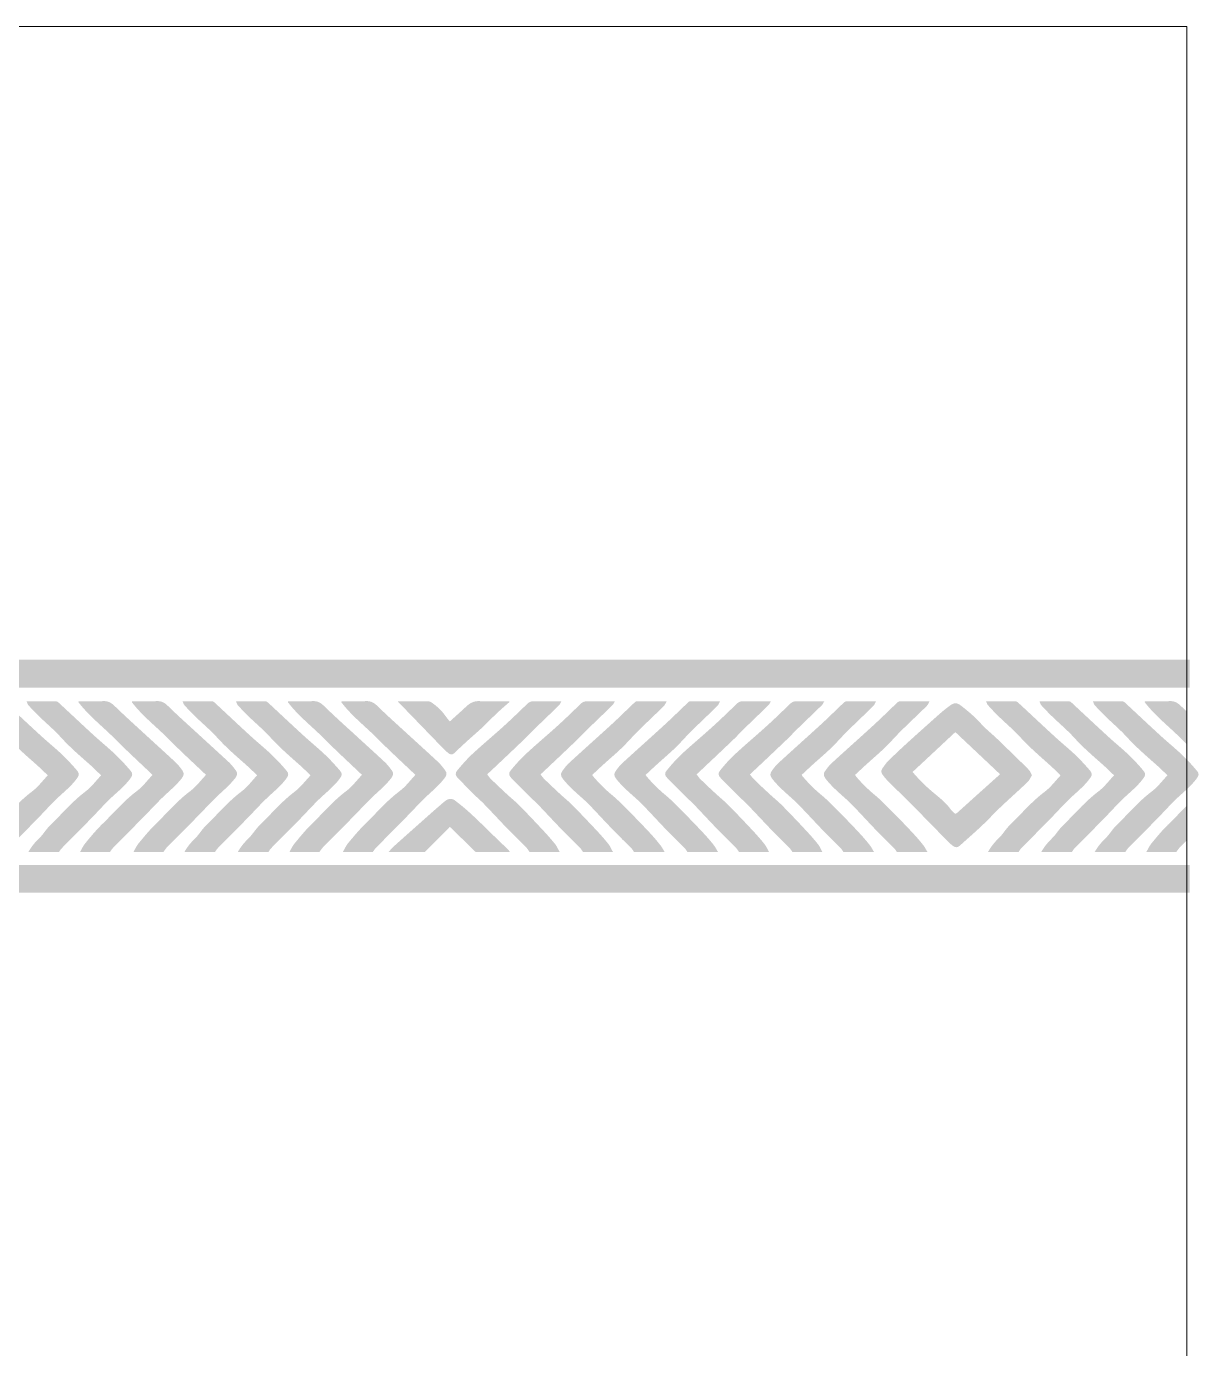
# Model space of a CAD drawing. Header units: inches. Extents: x 1.06 to 2.25, y 1.11 to 6.17.
# Drawn here: x 1.664 to 2.25, y 5.506 to 6.167 of the extents above; entities that cross this region are included whole.
import ezdxf

# ---------------------------------------------------------------- set-up
doc = ezdxf.new("R2010")
doc.units = ezdxf.units.IN
doc.layers.add('cut lines', color=7, linetype='Continuous')
doc.layers.add('labels', color=7, linetype='Continuous')

msp = doc.modelspace()

# ---------------------------------------------------------------- hatches: boundary and pattern name
at = {"layer": 'labels', "true_color": 0xb2b2b2, "transparency": 33554687}
for points in [[(1.06293, 5.85068), (2.24547, 5.85068), (2.24547, 5.83679), (1.06293, 5.83679)], [(1.06293, 5.74811), (2.24547, 5.74811), (2.24547, 5.73422), (1.06293, 5.73422)]]:
    msp.add_hatch(color=253, dxfattribs=at).paths.add_polyline_path(points, flags=0)
h = msp.add_hatch(color=253, dxfattribs=at)
edge = h.paths.add_edge_path(flags=0)
edge.add_spline(control_points=[(1.6384, 5.75467), (1.63982, 5.75726), (1.64171, 5.75947), (1.64386, 5.76155), (1.6458, 5.76343), (1.64714, 5.76592), (1.6491, 5.76782), (1.65494, 5.77351), (1.66021, 5.7798), (1.6668, 5.78478), (1.66979, 5.78697), (1.67201, 5.79007), (1.67475, 5.79292), (1.6728, 5.79476), (1.67107, 5.79647), (1.66925, 5.7981), (1.66422, 5.80257), (1.6591, 5.80694), (1.65457, 5.81196), (1.65121, 5.81568), (1.64733, 5.8189), (1.64369, 5.82243), (1.64185, 5.82419), (1.64011, 5.82604), (1.6384, 5.82793), (1.63797, 5.8284), (1.63783, 5.8291), (1.63743, 5.82994), (1.64261, 5.82994), (1.64742, 5.82994), (1.65229, 5.82992), (1.65267, 5.82989), (1.65311, 5.8296), (1.6534, 5.82932), (1.65937, 5.82379), (1.66529, 5.81822), (1.67128, 5.81272), (1.6748, 5.80951), (1.67847, 5.80653), (1.68192, 5.80328), (1.68448, 5.8008), (1.68696, 5.79815), (1.68928, 5.79543), (1.69071, 5.79369), (1.69043, 5.79283), (1.68908, 5.79104), (1.68612, 5.78705), (1.6821, 5.78407), (1.67861, 5.78062), (1.67548, 5.77753), (1.67255, 5.77428), (1.66948, 5.77112), (1.66469, 5.76622), (1.65983, 5.76133), (1.65497, 5.75643), (1.65448, 5.75592), (1.65414, 5.75526), (1.65371, 5.75467), (1.65371, 5.75467), (1.6384, 5.75467), (1.6384, 5.75467)], knot_values=[0, 0, 0, 0, 1, 1, 1, 2, 2, 2, 3, 3, 3, 4, 4, 4, 5, 5, 5, 6, 6, 6, 7, 7, 7, 8, 8, 8, 9, 9, 9, 10, 10, 10, 11, 11, 11, 12, 12, 12, 13, 13, 13, 14, 14, 14, 15, 15, 15, 16, 16, 16, 17, 17, 17, 18, 18, 18, 19, 19, 19, 20, 20, 20, 20], degree=3, periodic=1)
h = msp.add_hatch(color=253, dxfattribs=at)
edge = h.paths.add_edge_path(flags=0)
edge.add_spline(control_points=[(1.66509, 5.75467), (1.66651, 5.75726), (1.66837, 5.75947), (1.67054, 5.76155), (1.6725, 5.76343), (1.67386, 5.76592), (1.6758, 5.76782), (1.68169, 5.77351), (1.68693, 5.7798), (1.69352, 5.78478), (1.69647, 5.78697), (1.6987, 5.79007), (1.70141, 5.79292), (1.69944, 5.79476), (1.69776, 5.79647), (1.69597, 5.7981), (1.69091, 5.80257), (1.68579, 5.80694), (1.68126, 5.81196), (1.6779, 5.81568), (1.674, 5.8189), (1.67038, 5.82243), (1.66854, 5.82419), (1.6668, 5.82604), (1.66509, 5.82793), (1.66469, 5.8284), (1.66451, 5.8291), (1.66412, 5.82994), (1.66932, 5.82994), (1.67412, 5.82994), (1.67895, 5.82992), (1.67936, 5.82989), (1.67977, 5.8296), (1.68009, 5.82932), (1.68608, 5.82379), (1.69198, 5.81822), (1.69797, 5.81272), (1.7015, 5.80951), (1.70519, 5.80653), (1.70858, 5.80328), (1.7112, 5.8008), (1.71362, 5.79815), (1.71594, 5.79543), (1.71743, 5.79369), (1.71711, 5.79283), (1.71579, 5.79104), (1.71279, 5.78705), (1.70884, 5.78407), (1.70527, 5.78062), (1.70218, 5.77753), (1.69925, 5.77428), (1.69618, 5.77112), (1.69137, 5.76622), (1.68647, 5.76133), (1.68169, 5.75643), (1.68116, 5.75592), (1.6808, 5.75526), (1.6804, 5.75467), (1.6804, 5.75467), (1.66509, 5.75467), (1.66509, 5.75467)], knot_values=[0, 0, 0, 0, 1, 1, 1, 2, 2, 2, 3, 3, 3, 4, 4, 4, 5, 5, 5, 6, 6, 6, 7, 7, 7, 8, 8, 8, 9, 9, 9, 10, 10, 10, 11, 11, 11, 12, 12, 12, 13, 13, 13, 14, 14, 14, 15, 15, 15, 16, 16, 16, 17, 17, 17, 18, 18, 18, 19, 19, 19, 20, 20, 20, 20], degree=3, periodic=1)
h = msp.add_hatch(color=253, dxfattribs=at)
edge = h.paths.add_edge_path(flags=0)
edge.add_spline(control_points=[(1.69092, 5.75467), (1.69171, 5.75608), (1.69236, 5.75762), (1.69339, 5.75885), (1.69603, 5.76207), (1.69871, 5.76533), (1.70165, 5.76825), (1.70752, 5.7739), (1.71272, 5.78017), (1.71927, 5.78507), (1.72225, 5.78728), (1.72445, 5.79039), (1.7271, 5.79314), (1.72068, 5.79926), (1.71431, 5.80512), (1.7082, 5.81125), (1.70215, 5.81736), (1.69524, 5.82265), (1.69002, 5.82954), (1.69002, 5.82954), (1.69029, 5.82994), (1.69029, 5.82994), (1.69431, 5.82994), (1.69838, 5.82978), (1.70239, 5.83), (1.70481, 5.83014), (1.70638, 5.82926), (1.70811, 5.82761), (1.71275, 5.82308), (1.71758, 5.81873), (1.72233, 5.81437), (1.72774, 5.80937), (1.73324, 5.80444), (1.73863, 5.7994), (1.73993, 5.79818), (1.74102, 5.79671), (1.74208, 5.79528), (1.74295, 5.79403), (1.74275, 5.79286), (1.74182, 5.79158), (1.73904, 5.788), (1.73557, 5.78515), (1.73231, 5.78207), (1.72885, 5.77869), (1.7256, 5.77512), (1.7222, 5.77168), (1.71731, 5.76671), (1.71236, 5.76175), (1.70746, 5.75678), (1.70686, 5.75615), (1.70638, 5.75537), (1.70589, 5.75467), (1.70589, 5.75467), (1.69092, 5.75467), (1.69092, 5.75467)], knot_values=[0, 0, 0, 0, 1, 1, 1, 2, 2, 2, 3, 3, 3, 4, 4, 4, 5, 5, 5, 6, 6, 6, 7, 7, 7, 8, 8, 8, 9, 9, 9, 10, 10, 10, 11, 11, 11, 12, 12, 12, 13, 13, 13, 14, 14, 14, 15, 15, 15, 16, 16, 16, 17, 17, 17, 18, 18, 18, 18], degree=3, periodic=1)
h = msp.add_hatch(color=253, dxfattribs=at)
edge = h.paths.add_edge_path(flags=0)
edge.add_spline(control_points=[(1.71758, 5.75467), (1.7184, 5.75608), (1.71907, 5.75762), (1.72007, 5.75885), (1.72274, 5.76207), (1.72538, 5.76533), (1.72837, 5.76825), (1.73415, 5.7739), (1.73939, 5.78017), (1.74599, 5.78507), (1.74894, 5.78728), (1.75119, 5.79039), (1.75381, 5.79314), (1.74737, 5.79926), (1.74097, 5.80512), (1.73492, 5.81125), (1.72886, 5.81736), (1.72192, 5.82265), (1.71672, 5.82954), (1.71681, 5.82967), (1.71686, 5.8298), (1.71696, 5.82994), (1.72103, 5.82994), (1.72504, 5.82978), (1.72906, 5.83), (1.73153, 5.83014), (1.7331, 5.82926), (1.73478, 5.82761), (1.73942, 5.82308), (1.74425, 5.81873), (1.74903, 5.81437), (1.75444, 5.80937), (1.7599, 5.80444), (1.76533, 5.7994), (1.7666, 5.79818), (1.76771, 5.79671), (1.76878, 5.79528), (1.76972, 5.79403), (1.76944, 5.79286), (1.76847, 5.79158), (1.76568, 5.788), (1.76224, 5.78515), (1.75897, 5.78207), (1.75553, 5.77869), (1.75231, 5.77512), (1.74889, 5.77168), (1.744, 5.76671), (1.73907, 5.76175), (1.73415, 5.75678), (1.73356, 5.75615), (1.7331, 5.75537), (1.73258, 5.75467), (1.73258, 5.75467), (1.71758, 5.75467), (1.71758, 5.75467)], knot_values=[0, 0, 0, 0, 1, 1, 1, 2, 2, 2, 3, 3, 3, 4, 4, 4, 5, 5, 5, 6, 6, 6, 7, 7, 7, 8, 8, 8, 9, 9, 9, 10, 10, 10, 11, 11, 11, 12, 12, 12, 13, 13, 13, 14, 14, 14, 15, 15, 15, 16, 16, 16, 17, 17, 17, 18, 18, 18, 18], degree=3, periodic=1)
h = msp.add_hatch(color=253, dxfattribs=at)
edge = h.paths.add_edge_path(flags=0)
edge.add_spline(control_points=[(1.74308, 5.75467), (1.74447, 5.75726), (1.74636, 5.75947), (1.74853, 5.76155), (1.75043, 5.76343), (1.75179, 5.76592), (1.75379, 5.76782), (1.75964, 5.77351), (1.76486, 5.7798), (1.77146, 5.78478), (1.77442, 5.78697), (1.77667, 5.79007), (1.77936, 5.79292), (1.77747, 5.79476), (1.77572, 5.79647), (1.7739, 5.7981), (1.76887, 5.80257), (1.76375, 5.80694), (1.75925, 5.81196), (1.75586, 5.81568), (1.75196, 5.8189), (1.74835, 5.82243), (1.74656, 5.82419), (1.74476, 5.82604), (1.74308, 5.82793), (1.74263, 5.8284), (1.74251, 5.8291), (1.74208, 5.82994), (1.74726, 5.82994), (1.75208, 5.82994), (1.75697, 5.82992), (1.75732, 5.82989), (1.75776, 5.8296), (1.75808, 5.82932), (1.76403, 5.82379), (1.76994, 5.81822), (1.77593, 5.81272), (1.77943, 5.80951), (1.78313, 5.80653), (1.78656, 5.80328), (1.78914, 5.8008), (1.79164, 5.79815), (1.79389, 5.79543), (1.79539, 5.79369), (1.79508, 5.79283), (1.79375, 5.79104), (1.79078, 5.78705), (1.78676, 5.78407), (1.78331, 5.78062), (1.78014, 5.77753), (1.77724, 5.77428), (1.77414, 5.77112), (1.76932, 5.76622), (1.76449, 5.76133), (1.75964, 5.75643), (1.75914, 5.75592), (1.75878, 5.75526), (1.75836, 5.75467), (1.75836, 5.75467), (1.74308, 5.75467), (1.74308, 5.75467)], knot_values=[0, 0, 0, 0, 1, 1, 1, 2, 2, 2, 3, 3, 3, 4, 4, 4, 5, 5, 5, 6, 6, 6, 7, 7, 7, 8, 8, 8, 9, 9, 9, 10, 10, 10, 11, 11, 11, 12, 12, 12, 13, 13, 13, 14, 14, 14, 15, 15, 15, 16, 16, 16, 17, 17, 17, 18, 18, 18, 19, 19, 19, 20, 20, 20, 20], degree=3, periodic=1)
h = msp.add_hatch(color=253, dxfattribs=at)
edge = h.paths.add_edge_path(flags=0)
edge.add_spline(control_points=[(1.76975, 5.75467), (1.77117, 5.75726), (1.77305, 5.75947), (1.77519, 5.76155), (1.77712, 5.76343), (1.77851, 5.76592), (1.78047, 5.76782), (1.7863, 5.77351), (1.79155, 5.7798), (1.79818, 5.78478), (1.80108, 5.78697), (1.80336, 5.79007), (1.80607, 5.79292), (1.80412, 5.79476), (1.80242, 5.79647), (1.8006, 5.7981), (1.79554, 5.80257), (1.79047, 5.80694), (1.78592, 5.81196), (1.78257, 5.81568), (1.77865, 5.8189), (1.77504, 5.82243), (1.77319, 5.82419), (1.77146, 5.82604), (1.76975, 5.82793), (1.76932, 5.8284), (1.76912, 5.8291), (1.76878, 5.82994), (1.77396, 5.82994), (1.7788, 5.82994), (1.78361, 5.82992), (1.78398, 5.82989), (1.78447, 5.8296), (1.78478, 5.82932), (1.79069, 5.82379), (1.79665, 5.81822), (1.80264, 5.81272), (1.80615, 5.80951), (1.80982, 5.80653), (1.81325, 5.80328), (1.81589, 5.8008), (1.81825, 5.79815), (1.82064, 5.79543), (1.82208, 5.79369), (1.8218, 5.79283), (1.82047, 5.79104), (1.81747, 5.78705), (1.8135, 5.78407), (1.80996, 5.78062), (1.80683, 5.77753), (1.8039, 5.77428), (1.80083, 5.77112), (1.79601, 5.76622), (1.79112, 5.76133), (1.7863, 5.75643), (1.78578, 5.75592), (1.78548, 5.75526), (1.78505, 5.75467), (1.78505, 5.75467), (1.76975, 5.75467), (1.76975, 5.75467)], knot_values=[0, 0, 0, 0, 1, 1, 1, 2, 2, 2, 3, 3, 3, 4, 4, 4, 5, 5, 5, 6, 6, 6, 7, 7, 7, 8, 8, 8, 9, 9, 9, 10, 10, 10, 11, 11, 11, 12, 12, 12, 13, 13, 13, 14, 14, 14, 15, 15, 15, 16, 16, 16, 17, 17, 17, 18, 18, 18, 19, 19, 19, 20, 20, 20, 20], degree=3, periodic=1)
h = msp.add_hatch(color=253, dxfattribs=at)
edge = h.paths.add_edge_path(flags=0)
edge.add_spline(control_points=[(1.79555, 5.75467), (1.79637, 5.75608), (1.797, 5.75762), (1.79807, 5.75885), (1.8007, 5.76207), (1.80335, 5.76533), (1.80631, 5.76825), (1.81214, 5.7739), (1.81735, 5.78017), (1.82392, 5.78507), (1.82688, 5.78728), (1.8291, 5.79039), (1.83175, 5.79314), (1.82534, 5.79926), (1.81896, 5.80512), (1.81285, 5.81125), (1.80681, 5.81736), (1.79988, 5.82265), (1.79468, 5.82954), (1.79478, 5.82967), (1.79484, 5.8298), (1.79495, 5.82994), (1.79899, 5.82994), (1.80303, 5.82978), (1.80707, 5.83), (1.80943, 5.83014), (1.81106, 5.82926), (1.81277, 5.82761), (1.81742, 5.82308), (1.82218, 5.81873), (1.82702, 5.81437), (1.83241, 5.80937), (1.83792, 5.80444), (1.8433, 5.7994), (1.84459, 5.79818), (1.84567, 5.79671), (1.84674, 5.79528), (1.8476, 5.79403), (1.84741, 5.79286), (1.84643, 5.79158), (1.8437, 5.788), (1.84025, 5.78515), (1.83696, 5.78207), (1.83346, 5.77869), (1.83024, 5.77512), (1.82685, 5.77168), (1.82685, 5.77168), (1.81212, 5.75678), (1.81212, 5.75678), (1.81152, 5.75615), (1.81106, 5.75537), (1.81055, 5.75467), (1.81055, 5.75467), (1.79555, 5.75467), (1.79555, 5.75467)], knot_values=[0, 0, 0, 0, 1, 1, 1, 2, 2, 2, 3, 3, 3, 4, 4, 4, 5, 5, 5, 6, 6, 6, 7, 7, 7, 8, 8, 8, 9, 9, 9, 10, 10, 10, 11, 11, 11, 12, 12, 12, 13, 13, 13, 14, 14, 14, 15, 15, 15, 16, 16, 16, 17, 17, 17, 18, 18, 18, 18], degree=3, periodic=1)
h = msp.add_hatch(color=253, dxfattribs=at)
edge = h.paths.add_edge_path(flags=0)
edge.add_spline(control_points=[(1.82224, 5.75467), (1.82306, 5.75608), (1.8237, 5.75762), (1.82468, 5.75885), (1.82739, 5.76207), (1.83003, 5.76533), (1.83303, 5.76825), (1.83881, 5.7739), (1.84407, 5.78017), (1.85064, 5.78507), (1.8536, 5.78728), (1.85584, 5.79039), (1.85845, 5.79314), (1.85203, 5.79926), (1.84563, 5.80512), (1.83954, 5.81125), (1.83347, 5.81736), (1.82657, 5.82265), (1.82138, 5.82954), (1.82145, 5.82967), (1.82156, 5.8298), (1.82164, 5.82994), (1.82566, 5.82994), (1.8297, 5.82978), (1.83371, 5.83), (1.83618, 5.83014), (1.83775, 5.82926), (1.83943, 5.82761), (1.84407, 5.82308), (1.84891, 5.81873), (1.85368, 5.81437), (1.85913, 5.80937), (1.86461, 5.80444), (1.87, 5.7994), (1.87125, 5.79818), (1.87236, 5.79671), (1.87343, 5.79528), (1.87435, 5.79403), (1.87414, 5.79286), (1.8731, 5.79158), (1.87036, 5.788), (1.86695, 5.78515), (1.86366, 5.78207), (1.86018, 5.77869), (1.85691, 5.77512), (1.85354, 5.77168), (1.84866, 5.76671), (1.84375, 5.76175), (1.83881, 5.75678), (1.83821, 5.75615), (1.83775, 5.75537), (1.83721, 5.75467), (1.83721, 5.75467), (1.82224, 5.75467), (1.82224, 5.75467)], knot_values=[0, 0, 0, 0, 1, 1, 1, 2, 2, 2, 3, 3, 3, 4, 4, 4, 5, 5, 5, 6, 6, 6, 7, 7, 7, 8, 8, 8, 9, 9, 9, 10, 10, 10, 11, 11, 11, 12, 12, 12, 13, 13, 13, 14, 14, 14, 15, 15, 15, 16, 16, 16, 17, 17, 17, 18, 18, 18, 18], degree=3, periodic=1)
h = msp.add_hatch(color=253, dxfattribs=at)
edge = h.paths.add_edge_path(flags=0)
edge.add_spline(control_points=[(1.90549, 5.82959), (1.90359, 5.82791), (1.90168, 5.82628), (1.89982, 5.82455), (1.89689, 5.8218), (1.89413, 5.81898), (1.89125, 5.81624), (1.88898, 5.81416), (1.88663, 5.81214), (1.88434, 5.81006), (1.88221, 5.8081), (1.8801, 5.80616), (1.87803, 5.80412), (1.87692, 5.80303), (1.87592, 5.8032), (1.87487, 5.80406), (1.87395, 5.80482), (1.87305, 5.80563), (1.87223, 5.80648), (1.86687, 5.81203), (1.86146, 5.8176), (1.85612, 5.82316), (1.85399, 5.82532), (1.85189, 5.82753), (1.84968, 5.82978), (1.84996, 5.82984), (1.85028, 5.82994), (1.85059, 5.82994), (1.85539, 5.82994), (1.86018, 5.82996), (1.86499, 5.82988), (1.86567, 5.82988), (1.86635, 5.82951), (1.86695, 5.82907), (1.86838, 5.82799), (1.86974, 5.82688), (1.87102, 5.8256), (1.87209, 5.82457), (1.87291, 5.8233), (1.87381, 5.82213), (1.87446, 5.82134), (1.8751, 5.82051), (1.87563, 5.81982), (1.87866, 5.82256), (1.88132, 5.82492), (1.88389, 5.82734), (1.88577, 5.82907), (1.88778, 5.83016), (1.89052, 5.82999), (1.89545, 5.82976), (1.90042, 5.82994), (1.90532, 5.82994), (1.90538, 5.82984), (1.90543, 5.8297), (1.90549, 5.82959)], knot_values=[0, 0, 0, 0, 1, 1, 1, 2, 2, 2, 3, 3, 3, 4, 4, 4, 5, 5, 5, 6, 6, 6, 7, 7, 7, 8, 8, 8, 9, 9, 9, 10, 10, 10, 11, 11, 11, 12, 12, 12, 13, 13, 13, 14, 14, 14, 15, 15, 15, 16, 16, 16, 17, 17, 17, 18, 18, 18, 18], degree=3, periodic=1)
h = msp.add_hatch(color=253, dxfattribs=at)
edge = h.paths.add_edge_path(flags=0)
edge.add_spline(control_points=[(1.91547, 5.75467), (1.91502, 5.75535), (1.91458, 5.75608), (1.91402, 5.75668), (1.91097, 5.75976), (1.90782, 5.76278), (1.90481, 5.7659), (1.90082, 5.77001), (1.89697, 5.77425), (1.89296, 5.77837), (1.89174, 5.77971), (1.89028, 5.7809), (1.88897, 5.78219), (1.88588, 5.78526), (1.88277, 5.78836), (1.87972, 5.7915), (1.87833, 5.79294), (1.8782, 5.794), (1.87947, 5.79548), (1.88179, 5.79826), (1.88414, 5.80097), (1.88675, 5.80342), (1.89185, 5.80817), (1.89725, 5.81264), (1.90243, 5.81733), (1.90642, 5.82096), (1.91035, 5.82476), (1.91425, 5.82853), (1.91528, 5.82957), (1.91632, 5.83), (1.91781, 5.82997), (1.92171, 5.82986), (1.92564, 5.82994), (1.92964, 5.82994), (1.92964, 5.82994), (1.93147, 5.82994), (1.93147, 5.82994), (1.93093, 5.8291), (1.93075, 5.82842), (1.93028, 5.82798), (1.92592, 5.82371), (1.92145, 5.81947), (1.91704, 5.81518), (1.91585, 5.81401), (1.91471, 5.81272), (1.91352, 5.81155), (1.90904, 5.80729), (1.90457, 5.80303), (1.90007, 5.7988), (1.8982, 5.79701), (1.89629, 5.79525), (1.89432, 5.7934), (1.89497, 5.79255), (1.89549, 5.79175), (1.89615, 5.79112), (1.89871, 5.78862), (1.90132, 5.78617), (1.90392, 5.78375), (1.90606, 5.78173), (1.90839, 5.77992), (1.91047, 5.7778), (1.9145, 5.77373), (1.9184, 5.76955), (1.92233, 5.76537), (1.9244, 5.76315), (1.9264, 5.76087), (1.92831, 5.75851), (1.92921, 5.75737), (1.92977, 5.75597), (1.93053, 5.75467), (1.93053, 5.75467), (1.91547, 5.75467), (1.91547, 5.75467)], knot_values=[0, 0, 0, 0, 1, 1, 1, 2, 2, 2, 3, 3, 3, 4, 4, 4, 5, 5, 5, 6, 6, 6, 7, 7, 7, 8, 8, 8, 9, 9, 9, 10, 10, 10, 11, 11, 11, 12, 12, 12, 13, 13, 13, 14, 14, 14, 15, 15, 15, 16, 16, 16, 17, 17, 17, 18, 18, 18, 19, 19, 19, 20, 20, 20, 21, 21, 21, 22, 22, 22, 23, 23, 23, 24, 24, 24, 24], degree=3, periodic=1)
h = msp.add_hatch(color=253, dxfattribs=at)
edge = h.paths.add_edge_path(flags=0)
edge.add_spline(control_points=[(1.94219, 5.75467), (1.94168, 5.75535), (1.9413, 5.75608), (1.94071, 5.75668), (1.93764, 5.75976), (1.93451, 5.76278), (1.9315, 5.7659), (1.92754, 5.77001), (1.92364, 5.77425), (1.91968, 5.77837), (1.9184, 5.77971), (1.917, 5.7809), (1.91564, 5.78219), (1.91257, 5.78526), (1.90946, 5.78836), (1.90642, 5.7915), (1.90508, 5.79294), (1.90489, 5.794), (1.90619, 5.79548), (1.90847, 5.79826), (1.91086, 5.80097), (1.91348, 5.80342), (1.91858, 5.80817), (1.92394, 5.81264), (1.92912, 5.81733), (1.93315, 5.82096), (1.93704, 5.82476), (1.94092, 5.82853), (1.94197, 5.82957), (1.94301, 5.83), (1.94447, 5.82997), (1.9484, 5.82986), (1.95237, 5.82994), (1.95632, 5.82994), (1.95632, 5.82994), (1.95817, 5.82994), (1.95817, 5.82994), (1.95765, 5.8291), (1.95742, 5.82842), (1.95694, 5.82798), (1.95258, 5.82371), (1.94811, 5.81947), (1.94371, 5.81518), (1.94248, 5.81401), (1.94143, 5.81272), (1.94018, 5.81155), (1.93573, 5.80729), (1.93126, 5.80303), (1.92676, 5.7988), (1.92489, 5.79701), (1.92298, 5.79525), (1.92101, 5.7934), (1.92165, 5.79255), (1.92215, 5.79175), (1.92282, 5.79112), (1.92537, 5.78862), (1.92801, 5.78617), (1.93058, 5.78375), (1.93275, 5.78173), (1.93505, 5.77992), (1.93715, 5.7778), (1.94114, 5.77373), (1.94507, 5.76955), (1.94903, 5.76537), (1.9511, 5.76315), (1.9531, 5.76087), (1.95497, 5.75851), (1.95589, 5.75737), (1.95643, 5.75597), (1.95714, 5.75467), (1.95714, 5.75467), (1.94219, 5.75467), (1.94219, 5.75467)], knot_values=[0, 0, 0, 0, 1, 1, 1, 2, 2, 2, 3, 3, 3, 4, 4, 4, 5, 5, 5, 6, 6, 6, 7, 7, 7, 8, 8, 8, 9, 9, 9, 10, 10, 10, 11, 11, 11, 12, 12, 12, 13, 13, 13, 14, 14, 14, 15, 15, 15, 16, 16, 16, 17, 17, 17, 18, 18, 18, 19, 19, 19, 20, 20, 20, 21, 21, 21, 22, 22, 22, 23, 23, 23, 24, 24, 24, 24], degree=3, periodic=1)
h = msp.add_hatch(color=253, dxfattribs=at)
edge = h.paths.add_edge_path(flags=0)
edge.add_spline(control_points=[(1.96767, 5.75467), (1.96729, 5.75523), (1.96698, 5.75586), (1.9665, 5.75632), (1.96337, 5.75944), (1.96026, 5.7625), (1.95723, 5.76565), (1.95321, 5.7698), (1.94937, 5.77401), (1.94539, 5.77815), (1.94415, 5.77946), (1.94279, 5.78065), (1.94146, 5.78185), (1.93812, 5.7848), (1.93482, 5.78773), (1.93207, 5.79126), (1.9311, 5.79254), (1.93089, 5.79369), (1.93178, 5.79494), (1.93286, 5.79639), (1.93389, 5.79787), (1.93522, 5.79907), (1.94219, 5.80547), (1.94925, 5.81176), (1.95628, 5.81817), (1.96021, 5.82178), (1.96397, 5.82554), (1.96787, 5.82921), (1.96821, 5.82954), (1.96869, 5.82989), (1.96911, 5.82989), (1.97393, 5.82994), (1.97879, 5.82994), (1.98405, 5.82994), (1.98348, 5.82897), (1.98321, 5.82815), (1.98267, 5.82761), (1.97832, 5.82329), (1.97379, 5.8191), (1.96946, 5.81478), (1.96678, 5.81212), (1.9643, 5.80922), (1.9616, 5.80661), (1.95869, 5.80379), (1.95557, 5.80119), (1.95258, 5.79847), (1.95065, 5.79673), (1.94879, 5.79494), (1.94683, 5.79314), (1.94708, 5.79275), (1.94723, 5.79246), (1.94746, 5.79221), (1.9503, 5.78887), (1.9534, 5.7858), (1.95679, 5.78301), (1.95975, 5.78057), (1.9624, 5.77778), (1.96512, 5.77507), (1.96843, 5.77172), (1.97168, 5.76836), (1.97489, 5.76494), (1.97694, 5.76278), (1.9789, 5.76053), (1.98073, 5.75819), (1.98164, 5.75714), (1.98223, 5.75586), (1.98297, 5.75467), (1.98297, 5.75467), (1.96767, 5.75467), (1.96767, 5.75467)], knot_values=[0, 0, 0, 0, 1, 1, 1, 2, 2, 2, 3, 3, 3, 4, 4, 4, 5, 5, 5, 6, 6, 6, 7, 7, 7, 8, 8, 8, 9, 9, 9, 10, 10, 10, 11, 11, 11, 12, 12, 12, 13, 13, 13, 14, 14, 14, 15, 15, 15, 16, 16, 16, 17, 17, 17, 18, 18, 18, 19, 19, 19, 20, 20, 20, 21, 21, 21, 22, 22, 22, 23, 23, 23, 23], degree=3, periodic=1)
h = msp.add_hatch(color=253, dxfattribs=at)
edge = h.paths.add_edge_path(flags=0)
edge.add_spline(control_points=[(1.99436, 5.75467), (1.99398, 5.75523), (1.99366, 5.75586), (1.99319, 5.75632), (1.99009, 5.75944), (1.98693, 5.7625), (1.98389, 5.76565), (1.97993, 5.7698), (1.97605, 5.77401), (1.97207, 5.77815), (1.97084, 5.77946), (1.96948, 5.78065), (1.96815, 5.78185), (1.96482, 5.7848), (1.96148, 5.78773), (1.95872, 5.79126), (1.95779, 5.79254), (1.95755, 5.79369), (1.95847, 5.79494), (1.95952, 5.79639), (1.96055, 5.79787), (1.96191, 5.79907), (1.96891, 5.80547), (1.97598, 5.81176), (1.98297, 5.81817), (1.9869, 5.82178), (1.99069, 5.82554), (1.99458, 5.82921), (1.99484, 5.82954), (1.99536, 5.82989), (1.99578, 5.82989), (2.00062, 5.82994), (2.00546, 5.82994), (2.01075, 5.82994), (2.01015, 5.82897), (2.0099, 5.82815), (2.00936, 5.82761), (2.005, 5.82329), (2.00048, 5.8191), (1.99615, 5.81478), (1.99344, 5.81212), (1.991, 5.80922), (1.98829, 5.80661), (1.98533, 5.80379), (1.98226, 5.80119), (1.97927, 5.79847), (1.97734, 5.79673), (1.97548, 5.79494), (1.97352, 5.79314), (1.97378, 5.79275), (1.97393, 5.79246), (1.97415, 5.79221), (1.977, 5.78887), (1.98009, 5.7858), (1.98348, 5.78301), (1.98644, 5.78057), (1.98907, 5.77778), (1.9918, 5.77507), (1.99509, 5.77172), (1.99834, 5.76836), (2.00158, 5.76494), (2.00361, 5.76278), (2.00561, 5.76053), (2.00746, 5.75819), (2.00833, 5.75714), (2.00893, 5.75586), (2.00966, 5.75467), (2.00966, 5.75467), (1.99436, 5.75467), (1.99436, 5.75467)], knot_values=[0, 0, 0, 0, 1, 1, 1, 2, 2, 2, 3, 3, 3, 4, 4, 4, 5, 5, 5, 6, 6, 6, 7, 7, 7, 8, 8, 8, 9, 9, 9, 10, 10, 10, 11, 11, 11, 12, 12, 12, 13, 13, 13, 14, 14, 14, 15, 15, 15, 16, 16, 16, 17, 17, 17, 18, 18, 18, 19, 19, 19, 20, 20, 20, 21, 21, 21, 22, 22, 22, 23, 23, 23, 23], degree=3, periodic=1)
h = msp.add_hatch(color=253, dxfattribs=at)
edge = h.paths.add_edge_path(flags=0)
edge.add_spline(control_points=[(2.02016, 5.75467), (2.01964, 5.75535), (2.01924, 5.75608), (2.01867, 5.75668), (2.01563, 5.75976), (2.01245, 5.76278), (2.00945, 5.7659), (2.0055, 5.77001), (2.00157, 5.77425), (1.99764, 5.77837), (1.99636, 5.77971), (1.99496, 5.7809), (1.99366, 5.78219), (1.99053, 5.78526), (1.98742, 5.78836), (1.98438, 5.7915), (1.98302, 5.79294), (1.98282, 5.794), (1.98416, 5.79548), (1.98643, 5.79826), (1.98882, 5.80097), (1.99141, 5.80342), (1.99656, 5.80817), (2.00191, 5.81264), (2.00709, 5.81733), (2.01107, 5.82096), (2.01503, 5.82476), (2.01888, 5.82853), (2.01993, 5.82957), (2.02097, 5.83), (2.02241, 5.82997), (2.02639, 5.82986), (2.03032, 5.82994), (2.03429, 5.82994), (2.03429, 5.82994), (2.03613, 5.82994), (2.03613, 5.82994), (2.03564, 5.8291), (2.03538, 5.82842), (2.03491, 5.82798), (2.03052, 5.82371), (2.02607, 5.81947), (2.0217, 5.81518), (2.02048, 5.81401), (2.01939, 5.81272), (2.01817, 5.81155), (2.01371, 5.80729), (2.00925, 5.80303), (2.00473, 5.7988), (2.00288, 5.79701), (2.00095, 5.79525), (1.99898, 5.7934), (1.99964, 5.79255), (2.00014, 5.79175), (2.00078, 5.79112), (2.00336, 5.78862), (2.00592, 5.78617), (2.00857, 5.78375), (2.01074, 5.78173), (2.01307, 5.77992), (2.01511, 5.7778), (2.01913, 5.77373), (2.02306, 5.76955), (2.02699, 5.76537), (2.02906, 5.76315), (2.03106, 5.76087), (2.03296, 5.75851), (2.03386, 5.75737), (2.03442, 5.75597), (2.03516, 5.75467), (2.03516, 5.75467), (2.02016, 5.75467), (2.02016, 5.75467)], knot_values=[0, 0, 0, 0, 1, 1, 1, 2, 2, 2, 3, 3, 3, 4, 4, 4, 5, 5, 5, 6, 6, 6, 7, 7, 7, 8, 8, 8, 9, 9, 9, 10, 10, 10, 11, 11, 11, 12, 12, 12, 13, 13, 13, 14, 14, 14, 15, 15, 15, 16, 16, 16, 17, 17, 17, 18, 18, 18, 19, 19, 19, 20, 20, 20, 21, 21, 21, 22, 22, 22, 23, 23, 23, 24, 24, 24, 24], degree=3, periodic=1)
h = msp.add_hatch(color=253, dxfattribs=at)
edge = h.paths.add_edge_path(flags=0)
edge.add_spline(control_points=[(2.04685, 5.75467), (2.04636, 5.75535), (2.04593, 5.75608), (2.04533, 5.75668), (2.04229, 5.75976), (2.03917, 5.76278), (2.03615, 5.7659), (2.0322, 5.77001), (2.02829, 5.77425), (2.02433, 5.77837), (2.02306, 5.77971), (2.02163, 5.7809), (2.02029, 5.78219), (2.01722, 5.78526), (2.01408, 5.78836), (2.01107, 5.7915), (2.00968, 5.79294), (2.00954, 5.794), (2.01082, 5.79548), (2.0131, 5.79826), (2.01546, 5.80097), (2.01813, 5.80342), (2.02322, 5.80817), (2.0286, 5.81264), (2.03375, 5.81733), (2.03779, 5.82096), (2.0417, 5.82476), (2.04554, 5.82853), (2.04665, 5.82957), (2.04764, 5.83), (2.04913, 5.82997), (2.05306, 5.82986), (2.05704, 5.82994), (2.06096, 5.82994), (2.06096, 5.82994), (2.06282, 5.82994), (2.06282, 5.82994), (2.06232, 5.8291), (2.06207, 5.82842), (2.0616, 5.82798), (2.05722, 5.82371), (2.05279, 5.81947), (2.04839, 5.81518), (2.04717, 5.81401), (2.04608, 5.81272), (2.04486, 5.81155), (2.04039, 5.80729), (2.03592, 5.80303), (2.03142, 5.7988), (2.02954, 5.79701), (2.02764, 5.79525), (2.02564, 5.7934), (2.02632, 5.79255), (2.02681, 5.79175), (2.02747, 5.79112), (2.03, 5.78862), (2.03264, 5.78617), (2.03527, 5.78375), (2.0374, 5.78173), (2.03971, 5.77992), (2.04181, 5.7778), (2.04579, 5.77373), (2.04981, 5.76955), (2.05365, 5.76537), (2.05575, 5.76315), (2.05775, 5.76087), (2.05963, 5.75851), (2.06054, 5.75737), (2.06111, 5.75597), (2.06182, 5.75467), (2.06182, 5.75467), (2.04685, 5.75467), (2.04685, 5.75467)], knot_values=[0, 0, 0, 0, 1, 1, 1, 2, 2, 2, 3, 3, 3, 4, 4, 4, 5, 5, 5, 6, 6, 6, 7, 7, 7, 8, 8, 8, 9, 9, 9, 10, 10, 10, 11, 11, 11, 12, 12, 12, 13, 13, 13, 14, 14, 14, 15, 15, 15, 16, 16, 16, 17, 17, 17, 18, 18, 18, 19, 19, 19, 20, 20, 20, 21, 21, 21, 22, 22, 22, 23, 23, 23, 24, 24, 24, 24], degree=3, periodic=1)
h = msp.add_hatch(color=253, dxfattribs=at)
edge = h.paths.add_edge_path(flags=0)
edge.add_spline(control_points=[(2.07232, 5.75467), (2.07192, 5.75523), (2.07164, 5.75586), (2.07115, 5.75632), (2.06806, 5.75944), (2.06492, 5.7625), (2.06188, 5.76565), (2.05792, 5.7698), (2.05402, 5.77401), (2.05004, 5.77815), (2.04881, 5.77946), (2.04742, 5.78065), (2.04611, 5.78185), (2.04281, 5.7848), (2.03947, 5.78773), (2.03672, 5.79126), (2.03575, 5.79254), (2.03553, 5.79369), (2.03643, 5.79494), (2.03746, 5.79639), (2.03854, 5.79787), (2.03988, 5.79907), (2.04685, 5.80547), (2.0539, 5.81176), (2.06093, 5.81817), (2.06486, 5.82178), (2.06863, 5.82554), (2.07252, 5.82921), (2.07286, 5.82954), (2.07332, 5.82989), (2.07375, 5.82989), (2.07858, 5.82994), (2.08345, 5.82994), (2.08871, 5.82994), (2.08814, 5.82897), (2.08792, 5.82815), (2.08732, 5.82761), (2.08296, 5.82329), (2.07847, 5.8191), (2.07413, 5.81478), (2.07142, 5.81212), (2.06896, 5.80922), (2.06625, 5.80661), (2.06333, 5.80379), (2.06024, 5.80119), (2.05724, 5.79847), (2.05528, 5.79673), (2.05346, 5.79494), (2.05149, 5.79314), (2.05172, 5.79275), (2.05189, 5.79246), (2.05214, 5.79221), (2.05499, 5.78887), (2.05803, 5.7858), (2.06145, 5.78301), (2.06442, 5.78057), (2.06708, 5.77778), (2.06977, 5.77507), (2.07308, 5.77172), (2.07636, 5.76836), (2.07953, 5.76494), (2.0816, 5.76278), (2.08353, 5.76053), (2.08542, 5.75819), (2.08629, 5.75714), (2.08689, 5.75586), (2.08761, 5.75467), (2.08761, 5.75467), (2.07232, 5.75467), (2.07232, 5.75467)], knot_values=[0, 0, 0, 0, 1, 1, 1, 2, 2, 2, 3, 3, 3, 4, 4, 4, 5, 5, 5, 6, 6, 6, 7, 7, 7, 8, 8, 8, 9, 9, 9, 10, 10, 10, 11, 11, 11, 12, 12, 12, 13, 13, 13, 14, 14, 14, 15, 15, 15, 16, 16, 16, 17, 17, 17, 18, 18, 18, 19, 19, 19, 20, 20, 20, 21, 21, 21, 22, 22, 22, 23, 23, 23, 23], degree=3, periodic=1)
h = msp.add_hatch(color=253, dxfattribs=at)
edge = h.paths.add_edge_path(flags=0)
edge.add_spline(control_points=[(2.09901, 5.75467), (2.09864, 5.75523), (2.09828, 5.75586), (2.09785, 5.75632), (2.09478, 5.75944), (2.09158, 5.7625), (2.08854, 5.76565), (2.08458, 5.7698), (2.08071, 5.77401), (2.07673, 5.77815), (2.0755, 5.77946), (2.07414, 5.78065), (2.0728, 5.78185), (2.06947, 5.7848), (2.06614, 5.78773), (2.06342, 5.79126), (2.06247, 5.79254), (2.06221, 5.79369), (2.06312, 5.79494), (2.06418, 5.79639), (2.06521, 5.79787), (2.06657, 5.79907), (2.07351, 5.80547), (2.08065, 5.81176), (2.08762, 5.81817), (2.09155, 5.82178), (2.09532, 5.82554), (2.09921, 5.82921), (2.09953, 5.82954), (2.10001, 5.82989), (2.10043, 5.82989), (2.1053, 5.82994), (2.11008, 5.82994), (2.1154, 5.82994), (2.11487, 5.82897), (2.11458, 5.82815), (2.11404, 5.82761), (2.10965, 5.82329), (2.10517, 5.8191), (2.1008, 5.81478), (2.09815, 5.81212), (2.09565, 5.80922), (2.09294, 5.80661), (2.09001, 5.80379), (2.08692, 5.80119), (2.08394, 5.79847), (2.082, 5.79673), (2.08015, 5.79494), (2.07818, 5.79314), (2.07843, 5.79275), (2.07861, 5.79246), (2.0788, 5.79221), (2.08162, 5.78887), (2.08475, 5.7858), (2.08814, 5.78301), (2.0911, 5.78057), (2.09378, 5.77778), (2.09643, 5.77507), (2.09978, 5.77172), (2.10305, 5.76836), (2.10625, 5.76494), (2.10829, 5.76278), (2.11026, 5.76053), (2.11214, 5.75819), (2.11298, 5.75714), (2.11358, 5.75586), (2.11432, 5.75467), (2.11432, 5.75467), (2.09901, 5.75467), (2.09901, 5.75467)], knot_values=[0, 0, 0, 0, 1, 1, 1, 2, 2, 2, 3, 3, 3, 4, 4, 4, 5, 5, 5, 6, 6, 6, 7, 7, 7, 8, 8, 8, 9, 9, 9, 10, 10, 10, 11, 11, 11, 12, 12, 12, 13, 13, 13, 14, 14, 14, 15, 15, 15, 16, 16, 16, 17, 17, 17, 18, 18, 18, 19, 19, 19, 20, 20, 20, 21, 21, 21, 22, 22, 22, 23, 23, 23, 23], degree=3, periodic=1)
h = msp.add_hatch(color=253, dxfattribs=at)
edge = h.paths.add_edge_path(flags=0)
edge.add_spline(control_points=[(2.16655, 5.793), (2.16586, 5.79175), (2.16529, 5.79039), (2.1643, 5.7895), (2.15997, 5.78532), (2.15544, 5.78136), (2.15104, 5.77718), (2.14782, 5.77411), (2.14477, 5.77078), (2.14152, 5.76771), (2.13791, 5.76429), (2.13415, 5.76104), (2.13045, 5.75771), (2.1294, 5.75669), (2.12832, 5.75683), (2.1272, 5.7576), (2.12668, 5.75797), (2.12613, 5.75836), (2.1257, 5.75882), (2.12237, 5.76212), (2.11909, 5.76546), (2.1158, 5.76883), (2.1107, 5.77401), (2.10572, 5.77929), (2.10043, 5.78432), (2.0975, 5.78717), (2.09445, 5.78985), (2.09198, 5.79315), (2.09127, 5.79414), (2.09104, 5.79517), (2.09172, 5.79619), (2.09258, 5.79742), (2.09337, 5.79869), (2.0944, 5.79975), (2.09736, 5.80271), (2.10043, 5.80561), (2.10351, 5.80843), (2.10922, 5.81364), (2.115, 5.81879), (2.12077, 5.82392), (2.12245, 5.82539), (2.12415, 5.82673), (2.12593, 5.82801), (2.12775, 5.82932), (2.1292, 5.82921), (2.13097, 5.82786), (2.13459, 5.82505), (2.13804, 5.82218), (2.14109, 5.81876), (2.14347, 5.81608), (2.14643, 5.8138), (2.14904, 5.8113), (2.15248, 5.808), (2.1559, 5.80464), (2.15932, 5.80129), (2.16127, 5.79943), (2.16322, 5.79755), (2.16507, 5.7956), (2.16569, 5.79497), (2.16601, 5.79403), (2.16655, 5.793)], knot_values=[0, 0, 0, 0, 1, 1, 1, 2, 2, 2, 3, 3, 3, 4, 4, 4, 5, 5, 5, 6, 6, 6, 7, 7, 7, 8, 8, 8, 9, 9, 9, 10, 10, 10, 11, 11, 11, 12, 12, 12, 13, 13, 13, 14, 14, 14, 15, 15, 15, 16, 16, 16, 17, 17, 17, 18, 18, 18, 19, 19, 19, 20, 20, 20, 20], degree=3, periodic=1)
edge = h.paths.add_edge_path(flags=0)
edge.add_spline(control_points=[(2.15063, 5.79346), (2.14295, 5.80072), (2.13547, 5.80775), (2.12829, 5.81453), (2.12101, 5.80775), (2.11404, 5.80119), (2.10691, 5.7946), (2.11005, 5.79093), (2.11326, 5.78771), (2.11676, 5.78475), (2.12001, 5.78201), (2.12348, 5.77943), (2.126, 5.77587), (2.12644, 5.77523), (2.12709, 5.77473), (2.12766, 5.77417), (2.1282, 5.77357), (2.12866, 5.77371), (2.12929, 5.77425), (2.1343, 5.77878), (2.13927, 5.78328), (2.14429, 5.78776), (2.14634, 5.78964), (2.14844, 5.79147), (2.15063, 5.79346)], knot_values=[0, 0, 0, 0, 1, 1, 1, 2, 2, 2, 3, 3, 3, 4, 4, 4, 5, 5, 5, 6, 6, 6, 7, 7, 7, 8, 8, 8, 8], degree=3, periodic=1)
h = msp.add_hatch(color=253, dxfattribs=at)
edge = h.paths.add_edge_path(flags=0)
edge.add_spline(control_points=[(2.14464, 5.75467), (2.14603, 5.75726), (2.14786, 5.75947), (2.15004, 5.76155), (2.15199, 5.76343), (2.15338, 5.76592), (2.15528, 5.76782), (2.16115, 5.77351), (2.16639, 5.7798), (2.17304, 5.78478), (2.17597, 5.78697), (2.1782, 5.79007), (2.1809, 5.79292), (2.17899, 5.79476), (2.17725, 5.79647), (2.17543, 5.7981), (2.17046, 5.80257), (2.16532, 5.80694), (2.16075, 5.81196), (2.15736, 5.81568), (2.15349, 5.8189), (2.14988, 5.82243), (2.14806, 5.82419), (2.14632, 5.82604), (2.14464, 5.82793), (2.14418, 5.8284), (2.14402, 5.8291), (2.14364, 5.82994), (2.14879, 5.82994), (2.15364, 5.82994), (2.15847, 5.82992), (2.15886, 5.82989), (2.15929, 5.8296), (2.15961, 5.82932), (2.16561, 5.82379), (2.17147, 5.81822), (2.17749, 5.81272), (2.18093, 5.80951), (2.18463, 5.80653), (2.18811, 5.80328), (2.19067, 5.8008), (2.19314, 5.79815), (2.19547, 5.79543), (2.19692, 5.79369), (2.19664, 5.79283), (2.19528, 5.79104), (2.19231, 5.78705), (2.18833, 5.78407), (2.18482, 5.78062), (2.1817, 5.77753), (2.17874, 5.77428), (2.1757, 5.77112), (2.17088, 5.76622), (2.16602, 5.76133), (2.16115, 5.75643), (2.16067, 5.75592), (2.16033, 5.75526), (2.15992, 5.75467), (2.15992, 5.75467), (2.14464, 5.75467), (2.14464, 5.75467)], knot_values=[0, 0, 0, 0, 1, 1, 1, 2, 2, 2, 3, 3, 3, 4, 4, 4, 5, 5, 5, 6, 6, 6, 7, 7, 7, 8, 8, 8, 9, 9, 9, 10, 10, 10, 11, 11, 11, 12, 12, 12, 13, 13, 13, 14, 14, 14, 15, 15, 15, 16, 16, 16, 17, 17, 17, 18, 18, 18, 19, 19, 19, 20, 20, 20, 20], degree=3, periodic=1)
h = msp.add_hatch(color=253, dxfattribs=at)
edge = h.paths.add_edge_path(flags=0)
edge.add_spline(control_points=[(2.17125, 5.75467), (2.1727, 5.75726), (2.1746, 5.75947), (2.17671, 5.76155), (2.17865, 5.76343), (2.18002, 5.76592), (2.18199, 5.76782), (2.18785, 5.77351), (2.1931, 5.7798), (2.19968, 5.78478), (2.20264, 5.78697), (2.20489, 5.79007), (2.2076, 5.79292), (2.20568, 5.79476), (2.20395, 5.79647), (2.20215, 5.7981), (2.1971, 5.80257), (2.19197, 5.80694), (2.18747, 5.81196), (2.18408, 5.81568), (2.18018, 5.8189), (2.17657, 5.82243), (2.17475, 5.82419), (2.17299, 5.82604), (2.17125, 5.82793), (2.17085, 5.8284), (2.17071, 5.8291), (2.17031, 5.82994), (2.17549, 5.82994), (2.18033, 5.82994), (2.18514, 5.82992), (2.18554, 5.82989), (2.186, 5.8296), (2.18631, 5.82932), (2.19225, 5.82379), (2.1982, 5.81822), (2.20418, 5.81272), (2.20765, 5.80951), (2.21135, 5.80653), (2.21479, 5.80328), (2.21739, 5.8008), (2.21986, 5.79815), (2.22211, 5.79543), (2.22361, 5.79369), (2.22336, 5.79283), (2.22195, 5.79104), (2.219, 5.78705), (2.215, 5.78407), (2.2115, 5.78062), (2.20836, 5.77753), (2.20546, 5.77428), (2.20238, 5.77112), (2.19757, 5.76622), (2.19268, 5.76133), (2.18785, 5.75643), (2.18736, 5.75592), (2.18702, 5.75526), (2.18658, 5.75467), (2.18658, 5.75467), (2.17125, 5.75467), (2.17125, 5.75467)], knot_values=[0, 0, 0, 0, 1, 1, 1, 2, 2, 2, 3, 3, 3, 4, 4, 4, 5, 5, 5, 6, 6, 6, 7, 7, 7, 8, 8, 8, 9, 9, 9, 10, 10, 10, 11, 11, 11, 12, 12, 12, 13, 13, 13, 14, 14, 14, 15, 15, 15, 16, 16, 16, 17, 17, 17, 18, 18, 18, 19, 19, 19, 20, 20, 20, 20], degree=3, periodic=1)
h = msp.add_hatch(color=253, dxfattribs=at)
edge = h.paths.add_edge_path(flags=0)
edge.add_spline(control_points=[(2.19797, 5.75467), (2.19942, 5.75726), (2.20128, 5.75947), (2.20343, 5.76155), (2.20535, 5.76343), (2.20673, 5.76592), (2.20868, 5.76782), (2.21454, 5.77351), (2.21978, 5.7798), (2.22635, 5.78478), (2.2293, 5.78697), (2.23158, 5.79007), (2.23429, 5.79292), (2.23237, 5.79476), (2.23067, 5.79647), (2.22882, 5.7981), (2.22376, 5.80257), (2.21869, 5.80694), (2.21408, 5.81196), (2.21075, 5.81568), (2.20687, 5.8189), (2.20326, 5.82243), (2.20144, 5.82419), (2.19968, 5.82604), (2.19797, 5.82793), (2.19757, 5.8284), (2.1974, 5.8291), (2.19704, 5.82994), (2.20218, 5.82994), (2.207, 5.82994), (2.21186, 5.82992), (2.21221, 5.82989), (2.21268, 5.8296), (2.21301, 5.82932), (2.21894, 5.82379), (2.22486, 5.81822), (2.23085, 5.81272), (2.23435, 5.80951), (2.23804, 5.80653), (2.24148, 5.80328), (2.24405, 5.8008), (2.24655, 5.79815), (2.2488, 5.79543), (2.25033, 5.79369), (2.25003, 5.79283), (2.24867, 5.79104), (2.24571, 5.78705), (2.24171, 5.78407), (2.23819, 5.78062), (2.23505, 5.77753), (2.23212, 5.77428), (2.22905, 5.77112), (2.22423, 5.76622), (2.21935, 5.76133), (2.21454, 5.75643), (2.21403, 5.75592), (2.21371, 5.75526), (2.2133, 5.75467), (2.2133, 5.75467), (2.19797, 5.75467), (2.19797, 5.75467)], knot_values=[0, 0, 0, 0, 1, 1, 1, 2, 2, 2, 3, 3, 3, 4, 4, 4, 5, 5, 5, 6, 6, 6, 7, 7, 7, 8, 8, 8, 9, 9, 9, 10, 10, 10, 11, 11, 11, 12, 12, 12, 13, 13, 13, 14, 14, 14, 15, 15, 15, 16, 16, 16, 17, 17, 17, 18, 18, 18, 19, 19, 19, 20, 20, 20, 20], degree=3, periodic=1)
h = msp.add_hatch(color=253, dxfattribs=at)
edge = h.paths.add_edge_path(flags=0)
edge.add_spline(control_points=[(2.2411, 5.81125), (2.23505, 5.81736), (2.2281, 5.82264), (2.22288, 5.82953), (2.22298, 5.82967), (2.22309, 5.82981), (2.22317, 5.82995), (2.22721, 5.82995), (2.23126, 5.82978), (2.2353, 5.83), (2.23766, 5.83013), (2.23931, 5.82927), (2.24099, 5.82761), (2.24199, 5.82664), (2.24306, 5.82572), (2.24405, 5.82478), (2.24405, 5.82478), (2.24405, 5.80843), (2.24405, 5.80843), (2.24309, 5.80936), (2.24205, 5.81031), (2.2411, 5.81125)], knot_values=[0, 0, 0, 0, 1, 1, 1, 2, 2, 2, 3, 3, 3, 4, 4, 4, 5, 5, 5, 6, 6, 6, 7, 7, 7, 7], degree=3, periodic=1)
h = msp.add_hatch(color=253, dxfattribs=at)
edge = h.paths.add_edge_path(flags=0)
edge.add_spline(control_points=[(1.84502, 5.75467), (1.84616, 5.7558), (1.84719, 5.75697), (1.84836, 5.75803), (1.85343, 5.76261), (1.85857, 5.76714), (1.86366, 5.77168), (1.86668, 5.77436), (1.86968, 5.77701), (1.87278, 5.77965), (1.87348, 5.78025), (1.87434, 5.78085), (1.87519, 5.78103), (1.87603, 5.78119), (1.87719, 5.78111), (1.87787, 5.78062), (1.88062, 5.77854), (1.88336, 5.77633), (1.8859, 5.77398), (1.88971, 5.77051), (1.89332, 5.76687), (1.89702, 5.76329), (1.89966, 5.76073), (1.90232, 5.75819), (1.90497, 5.75564), (1.90525, 5.75537), (1.90539, 5.75498), (1.90562, 5.75467), (1.90562, 5.75467), (1.88851, 5.75467), (1.88851, 5.75467), (1.8843, 5.75876), (1.88012, 5.76286), (1.87593, 5.76696), (1.87593, 5.76698), (1.87584, 5.76698), (1.87554, 5.76707), (1.87514, 5.76665), (1.87473, 5.76611), (1.87422, 5.76562), (1.87118, 5.76258), (1.86808, 5.75955), (1.86498, 5.75648), (1.86441, 5.75592), (1.86384, 5.75526), (1.8633, 5.75467), (1.8633, 5.75467), (1.84502, 5.75467), (1.84502, 5.75467)], knot_values=[0, 0, 0, 0, 1, 1, 1, 2, 2, 2, 3, 3, 3, 4, 4, 4, 5, 5, 5, 6, 6, 6, 7, 7, 7, 8, 8, 8, 9, 9, 9, 10, 10, 10, 11, 11, 11, 12, 12, 12, 13, 13, 13, 14, 14, 14, 15, 15, 15, 16, 16, 16, 16], degree=3, periodic=1)
h = msp.add_hatch(color=253, dxfattribs=at)
edge = h.paths.add_edge_path(flags=0)
edge.add_spline(control_points=[(2.24405, 5.77779), (2.24405, 5.77779), (2.24405, 5.7605), (2.24405, 5.7605), (2.24281, 5.75926), (2.24159, 5.75801), (2.24037, 5.75678), (2.23974, 5.75615), (2.23928, 5.75537), (2.23877, 5.75467), (2.23877, 5.75467), (2.22377, 5.75467), (2.22377, 5.75467), (2.22459, 5.75608), (2.22523, 5.75762), (2.22627, 5.75885), (2.22889, 5.76207), (2.23159, 5.76533), (2.23456, 5.76826), (2.23778, 5.77137), (2.24085, 5.77464), (2.24405, 5.77779)], knot_values=[0, 0, 0, 0, 1, 1, 1, 2, 2, 2, 3, 3, 3, 4, 4, 4, 5, 5, 5, 6, 6, 6, 7, 7, 7, 7], degree=3, periodic=1)

# ---------------------------------------------------------------- linework, layer by layer
at = {"layer": 'cut lines', "color": 1, "linetype": 'Continuous', "lineweight": 9, "true_color": 0xff0e10}
msp.add_lwpolyline([(2.24403, 6.16719), (2.24403, 1.10814), (1.06293, 1.10814), (1.06293, 6.16719), (2.24403, 6.16719)], close=True, dxfattribs=at)

doc.saveas('drawing.dxf')
